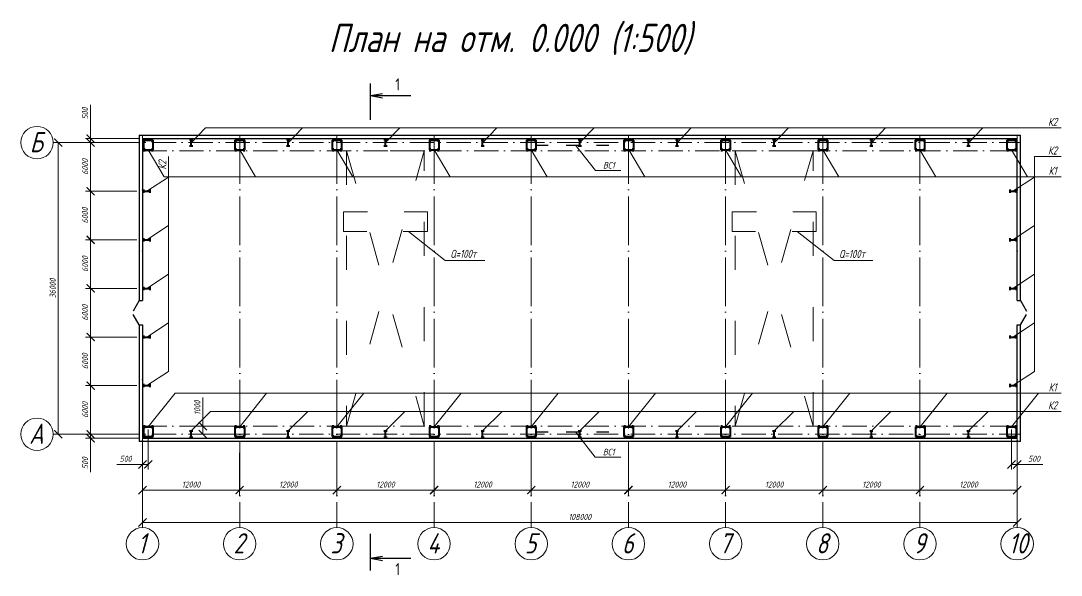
# Model space of a CAD drawing. Header units: millimetres. Extents: x 1665 to 4316, y 443 to 1647.
# Drawn here: x 3381.1 to 3638.1, y 890.9 to 1027.8 of the extents above; entities that cross this region are included whole.
import ezdxf

# ---------------------------------------------------------------- set-up
doc = ezdxf.new("R2010")
doc.units = ezdxf.units.MM
for name, pattern in [('ACAD_ISO03W100', [30, 12, -18]), ('ACAD_ISO04W100', [30, 24, -3, 0, -3]), ('ACAD_ISO10W100', [18, 12, -3, 0, -3])]:
    doc.linetypes.add(name, pattern=pattern)
doc.layers.get('0').update_dxf_attribs({"lineweight": 18})
doc.styles.get("Standard").update_dxf_attribs({"font": 'romans.shx', "width": 0.75, "oblique": 15, "height": 1.5})
doc.dimstyles.new('ISO-25', dxfattribs={"dimtxt": 1.5, "dimasz": 2, "dimexe": 1.25, "dimexo": 0.625, "dimtad": 1, "dimtxsty": 'Standard', "dimblk": 'ARCHTICK', "dimcen": 2.5, "dimadec": 0, "dimazin": 0, "dimtfac": 1, "dimtmove": 0, "dimatfit": 3, "dimldrblk": 'NONE', "dimfxl": 1, "dimlwd": 18, "dimlwe": 18, "dimarcsym": 0})

# ---------------------------------------------------------------- blocks, each defined once
blk = doc.blocks.new('_ArchTick')
at = {"color": 0, "linetype": 'ByBlock', "const_width": 0.15}
blk.add_lwpolyline([(-0.5, -0.5), (0.5, 0.5)], dxfattribs=at)
blk = doc.blocks.new('*D365')
at = {"color": 0, "lineweight": 18, "transparency": 16777216}
for p, q in [((3411.19, 921.16), (3411.19, 910.67)), ((3435.19, 921.16), (3435.19, 910.67)), ((3411.19, 911.92), (3435.19, 911.92))]:
    blk.add_line(p, q, dxfattribs=at)
at = {"layer": 'Defpoints', "color": 0, "transparency": 16777216}
for p in [(3411.19, 921.78), (3435.19, 921.78), (3435.19, 911.92)]:
    blk.add_point(p, dxfattribs=at)
at = {"color": 0, "lineweight": 18, "transparency": 16777216, "xscale": 2, "yscale": 2, "zscale": 2, "rotation": 180}
blk.add_blockref('_ArchTick', (3411.19, 911.92), dxfattribs=at)
at = {"color": 0, "lineweight": 18, "transparency": 16777216, "xscale": 2, "yscale": 2, "zscale": 2}
blk.add_blockref('_ArchTick', (3435.19, 911.92), dxfattribs=at)
at = {"color": 0, "transparency": 16777216, "insert": (3423.19, 913.3), "char_height": 1.5, "attachment_point": 5}
blk.add_mtext('12000', dxfattribs=at)
blk = doc.blocks.new('_None')
blk = doc.blocks.new('*D366')
at = {"color": 0, "lineweight": 18, "transparency": 16777216}
for p, q in [((3435.19, 921.16), (3435.19, 910.67)), ((3459.19, 921.16), (3459.19, 910.67)), ((3435.19, 911.92), (3459.19, 911.92))]:
    blk.add_line(p, q, dxfattribs=at)
at = {"layer": 'Defpoints', "color": 0, "transparency": 16777216}
for p in [(3435.19, 921.78), (3459.19, 921.78), (3459.19, 911.92)]:
    blk.add_point(p, dxfattribs=at)
at = {"color": 0, "lineweight": 18, "transparency": 16777216, "xscale": 2, "yscale": 2, "zscale": 2, "rotation": 180}
blk.add_blockref('_ArchTick', (3435.19, 911.92), dxfattribs=at)
at = {"color": 0, "lineweight": 18, "transparency": 16777216, "xscale": 2, "yscale": 2, "zscale": 2}
blk.add_blockref('_ArchTick', (3459.19, 911.92), dxfattribs=at)
at = {"color": 0, "transparency": 16777216, "insert": (3447.19, 913.3), "char_height": 1.5, "attachment_point": 5}
blk.add_mtext('12000', dxfattribs=at)
blk = doc.blocks.new('*D367')
at = {"color": 0, "lineweight": 18, "transparency": 16777216}
for p, q in [((3459.19, 921.16), (3459.19, 910.67)), ((3483.19, 921.16), (3483.19, 910.67)), ((3459.19, 911.92), (3483.19, 911.92))]:
    blk.add_line(p, q, dxfattribs=at)
at = {"layer": 'Defpoints', "color": 0, "transparency": 16777216}
for p in [(3459.19, 921.78), (3483.19, 921.78), (3483.19, 911.92)]:
    blk.add_point(p, dxfattribs=at)
at = {"color": 0, "lineweight": 18, "transparency": 16777216, "xscale": 2, "yscale": 2, "zscale": 2, "rotation": 180}
blk.add_blockref('_ArchTick', (3459.19, 911.92), dxfattribs=at)
at = {"color": 0, "lineweight": 18, "transparency": 16777216, "xscale": 2, "yscale": 2, "zscale": 2}
blk.add_blockref('_ArchTick', (3483.19, 911.92), dxfattribs=at)
at = {"color": 0, "transparency": 16777216, "insert": (3471.19, 913.3), "char_height": 1.5, "attachment_point": 5}
blk.add_mtext('12000', dxfattribs=at)
blk = doc.blocks.new('*D368')
at = {"color": 0, "lineweight": 18, "transparency": 16777216}
for p, q in [((3483.19, 921.16), (3483.19, 910.67)), ((3507.19, 921.16), (3507.19, 910.67)), ((3483.19, 911.92), (3507.19, 911.92))]:
    blk.add_line(p, q, dxfattribs=at)
at = {"layer": 'Defpoints', "color": 0, "transparency": 16777216}
for p in [(3483.19, 921.78), (3507.19, 921.78), (3507.19, 911.92)]:
    blk.add_point(p, dxfattribs=at)
at = {"color": 0, "lineweight": 18, "transparency": 16777216, "xscale": 2, "yscale": 2, "zscale": 2, "rotation": 180}
blk.add_blockref('_ArchTick', (3483.19, 911.92), dxfattribs=at)
at = {"color": 0, "lineweight": 18, "transparency": 16777216, "xscale": 2, "yscale": 2, "zscale": 2}
blk.add_blockref('_ArchTick', (3507.19, 911.92), dxfattribs=at)
at = {"color": 0, "transparency": 16777216, "insert": (3495.19, 913.3), "char_height": 1.5, "attachment_point": 5}
blk.add_mtext('12000', dxfattribs=at)
blk = doc.blocks.new('*D369')
at = {"color": 0, "lineweight": 18, "transparency": 16777216}
for p, q in [((3507.19, 921.16), (3507.19, 910.67)), ((3531.19, 921.16), (3531.19, 910.67)), ((3507.19, 911.92), (3531.19, 911.92))]:
    blk.add_line(p, q, dxfattribs=at)
at = {"layer": 'Defpoints', "color": 0, "transparency": 16777216}
for p in [(3507.19, 921.78), (3531.19, 921.78), (3531.19, 911.92)]:
    blk.add_point(p, dxfattribs=at)
at = {"color": 0, "lineweight": 18, "transparency": 16777216, "xscale": 2, "yscale": 2, "zscale": 2, "rotation": 180}
blk.add_blockref('_ArchTick', (3507.19, 911.92), dxfattribs=at)
at = {"color": 0, "lineweight": 18, "transparency": 16777216, "xscale": 2, "yscale": 2, "zscale": 2}
blk.add_blockref('_ArchTick', (3531.19, 911.92), dxfattribs=at)
at = {"color": 0, "transparency": 16777216, "insert": (3519.19, 913.3), "char_height": 1.5, "attachment_point": 5}
blk.add_mtext('12000', dxfattribs=at)
blk = doc.blocks.new('*D370')
at = {"color": 0, "lineweight": 18, "transparency": 16777216}
for p, q in [((3531.19, 921.16), (3531.19, 910.67)), ((3555.19, 921.16), (3555.19, 910.67)), ((3531.19, 911.92), (3555.19, 911.92))]:
    blk.add_line(p, q, dxfattribs=at)
at = {"layer": 'Defpoints', "color": 0, "transparency": 16777216}
for p in [(3531.19, 921.78), (3555.19, 921.78), (3555.19, 911.92)]:
    blk.add_point(p, dxfattribs=at)
at = {"color": 0, "lineweight": 18, "transparency": 16777216, "xscale": 2, "yscale": 2, "zscale": 2, "rotation": 180}
blk.add_blockref('_ArchTick', (3531.19, 911.92), dxfattribs=at)
at = {"color": 0, "lineweight": 18, "transparency": 16777216, "xscale": 2, "yscale": 2, "zscale": 2}
blk.add_blockref('_ArchTick', (3555.19, 911.92), dxfattribs=at)
at = {"color": 0, "transparency": 16777216, "insert": (3543.19, 913.3), "char_height": 1.5, "attachment_point": 5}
blk.add_mtext('12000', dxfattribs=at)
blk = doc.blocks.new('*D371')
at = {"color": 0, "lineweight": 18, "transparency": 16777216}
for p, q in [((3555.19, 921.16), (3555.19, 910.67)), ((3579.19, 921.16), (3579.19, 910.67)), ((3555.19, 911.92), (3579.19, 911.92))]:
    blk.add_line(p, q, dxfattribs=at)
at = {"layer": 'Defpoints', "color": 0, "transparency": 16777216}
for p in [(3555.19, 921.78), (3579.19, 921.78), (3579.19, 911.92)]:
    blk.add_point(p, dxfattribs=at)
at = {"color": 0, "lineweight": 18, "transparency": 16777216, "xscale": 2, "yscale": 2, "zscale": 2, "rotation": 180}
blk.add_blockref('_ArchTick', (3555.19, 911.92), dxfattribs=at)
at = {"color": 0, "lineweight": 18, "transparency": 16777216, "xscale": 2, "yscale": 2, "zscale": 2}
blk.add_blockref('_ArchTick', (3579.19, 911.92), dxfattribs=at)
at = {"color": 0, "transparency": 16777216, "insert": (3567.19, 913.3), "char_height": 1.5, "attachment_point": 5}
blk.add_mtext('12000', dxfattribs=at)
blk = doc.blocks.new('*D372')
at = {"color": 0, "lineweight": 18, "transparency": 16777216}
for p, q in [((3579.19, 921.16), (3579.19, 910.67)), ((3603.19, 921.16), (3603.19, 910.67)), ((3579.19, 911.92), (3603.19, 911.92))]:
    blk.add_line(p, q, dxfattribs=at)
at = {"layer": 'Defpoints', "color": 0, "transparency": 16777216}
for p in [(3579.19, 921.78), (3603.19, 921.78), (3603.19, 911.92)]:
    blk.add_point(p, dxfattribs=at)
at = {"color": 0, "lineweight": 18, "transparency": 16777216, "xscale": 2, "yscale": 2, "zscale": 2, "rotation": 180}
blk.add_blockref('_ArchTick', (3579.19, 911.92), dxfattribs=at)
at = {"color": 0, "lineweight": 18, "transparency": 16777216, "xscale": 2, "yscale": 2, "zscale": 2}
blk.add_blockref('_ArchTick', (3603.19, 911.92), dxfattribs=at)
at = {"color": 0, "transparency": 16777216, "insert": (3591.19, 913.3), "char_height": 1.5, "attachment_point": 5}
blk.add_mtext('12000', dxfattribs=at)
blk = doc.blocks.new('*D373')
at = {"color": 0, "lineweight": 18, "transparency": 16777216}
for p, q in [((3603.19, 921.16), (3603.19, 910.67)), ((3627.19, 921.16), (3627.19, 910.67)), ((3603.19, 911.92), (3627.19, 911.92))]:
    blk.add_line(p, q, dxfattribs=at)
at = {"layer": 'Defpoints', "color": 0, "transparency": 16777216}
for p in [(3603.19, 921.78), (3627.19, 921.78), (3627.19, 911.92)]:
    blk.add_point(p, dxfattribs=at)
at = {"color": 0, "lineweight": 18, "transparency": 16777216, "xscale": 2, "yscale": 2, "zscale": 2, "rotation": 180}
blk.add_blockref('_ArchTick', (3603.19, 911.92), dxfattribs=at)
at = {"color": 0, "lineweight": 18, "transparency": 16777216, "xscale": 2, "yscale": 2, "zscale": 2}
blk.add_blockref('_ArchTick', (3627.19, 911.92), dxfattribs=at)
at = {"color": 0, "transparency": 16777216, "insert": (3615.19, 913.3), "char_height": 1.5, "attachment_point": 5}
blk.add_mtext('12000', dxfattribs=at)
blk = doc.blocks.new('*D380')
at = {"color": 0, "lineweight": 18, "transparency": 16777216}
for p, q in [((3411.19, 923.3), (3411.19, 902.67)), ((3627.19, 923.3), (3627.19, 902.67)), ((3411.19, 903.92), (3627.19, 903.92))]:
    blk.add_line(p, q, dxfattribs=at)
at = {"layer": 'Defpoints', "color": 0, "transparency": 16777216}
for p in [(3411.19, 923.92), (3627.19, 923.92), (3627.19, 903.92)]:
    blk.add_point(p, dxfattribs=at)
at = {"color": 0, "lineweight": 18, "transparency": 16777216, "xscale": 2, "yscale": 2, "zscale": 2, "rotation": 180}
blk.add_blockref('_ArchTick', (3411.19, 903.92), dxfattribs=at)
at = {"color": 0, "lineweight": 18, "transparency": 16777216, "xscale": 2, "yscale": 2, "zscale": 2}
blk.add_blockref('_ArchTick', (3627.19, 903.92), dxfattribs=at)
at = {"color": 0, "transparency": 16777216, "insert": (3519.19, 905.3), "char_height": 1.5, "attachment_point": 5}
blk.add_mtext('108000', dxfattribs=at)
blk = doc.blocks.new('*D374')
at = {"color": 0, "lineweight": 18, "transparency": 16777216}
for p, q in [((3409.77, 937.72), (3397.14, 937.72)), ((3398.39, 925.72), (3398.39, 937.72)), ((3406.19, 925.72), (3397.14, 925.72))]:
    blk.add_line(p, q, dxfattribs=at)
at = {"layer": 'Defpoints', "color": 0, "transparency": 16777216}
for p in [(3398.39, 937.72), (3410.39, 937.72), (3406.82, 925.72)]:
    blk.add_point(p, dxfattribs=at)
at = {"color": 0, "lineweight": 18, "transparency": 16777216, "xscale": 2, "yscale": 2, "zscale": 2}
for p, rotation in [((3398.39, 937.72), 90), ((3398.39, 925.72), 270)]:
    blk.add_blockref('_ArchTick', p, dxfattribs=dict(at, rotation=rotation))
at = {"color": 0, "transparency": 16777216, "insert": (3397.02, 931.72), "char_height": 1.5, "attachment_point": 5, "rotation": 90}
blk.add_mtext('6000', dxfattribs=at)
blk = doc.blocks.new('*D375')
at = {"color": 0, "lineweight": 18, "transparency": 16777216}
for p, q in [((3409.77, 949.72), (3397.14, 949.72)), ((3398.39, 937.72), (3398.39, 949.72)), ((3406.19, 937.72), (3397.14, 937.72))]:
    blk.add_line(p, q, dxfattribs=at)
at = {"layer": 'Defpoints', "color": 0, "transparency": 16777216}
for p in [(3398.39, 949.72), (3410.39, 949.72), (3406.82, 937.72)]:
    blk.add_point(p, dxfattribs=at)
at = {"color": 0, "lineweight": 18, "transparency": 16777216, "xscale": 2, "yscale": 2, "zscale": 2}
for p, rotation in [((3398.39, 949.72), 90), ((3398.39, 937.72), 270)]:
    blk.add_blockref('_ArchTick', p, dxfattribs=dict(at, rotation=rotation))
at = {"color": 0, "transparency": 16777216, "insert": (3397.02, 943.72), "char_height": 1.5, "attachment_point": 5, "rotation": 90}
blk.add_mtext('6000', dxfattribs=at)
blk = doc.blocks.new('*D376')
at = {"color": 0, "lineweight": 18, "transparency": 16777216}
for p, q in [((3409.77, 961.72), (3397.14, 961.72)), ((3398.39, 949.72), (3398.39, 961.72)), ((3406.19, 949.72), (3397.14, 949.72))]:
    blk.add_line(p, q, dxfattribs=at)
at = {"layer": 'Defpoints', "color": 0, "transparency": 16777216}
for p in [(3398.39, 961.72), (3410.39, 961.72), (3406.82, 949.72)]:
    blk.add_point(p, dxfattribs=at)
at = {"color": 0, "lineweight": 18, "transparency": 16777216, "xscale": 2, "yscale": 2, "zscale": 2}
for p, rotation in [((3398.39, 961.72), 90), ((3398.39, 949.72), 270)]:
    blk.add_blockref('_ArchTick', p, dxfattribs=dict(at, rotation=rotation))
at = {"color": 0, "transparency": 16777216, "insert": (3397.02, 955.72), "char_height": 1.5, "attachment_point": 5, "rotation": 90}
blk.add_mtext('6000', dxfattribs=at)
blk = doc.blocks.new('*D377')
at = {"color": 0, "lineweight": 18, "transparency": 16777216}
for p, q in [((3409.77, 973.72), (3397.14, 973.72)), ((3398.39, 961.72), (3398.39, 973.72)), ((3406.19, 961.72), (3397.14, 961.72))]:
    blk.add_line(p, q, dxfattribs=at)
at = {"layer": 'Defpoints', "color": 0, "transparency": 16777216}
for p in [(3398.39, 973.72), (3410.39, 973.72), (3406.82, 961.72)]:
    blk.add_point(p, dxfattribs=at)
at = {"color": 0, "lineweight": 18, "transparency": 16777216, "xscale": 2, "yscale": 2, "zscale": 2}
for p, rotation in [((3398.39, 973.72), 90), ((3398.39, 961.72), 270)]:
    blk.add_blockref('_ArchTick', p, dxfattribs=dict(at, rotation=rotation))
at = {"color": 0, "transparency": 16777216, "insert": (3397.02, 967.72), "char_height": 1.5, "attachment_point": 5, "rotation": 90}
blk.add_mtext('6000', dxfattribs=at)
blk = doc.blocks.new('*D378')
at = {"color": 0, "lineweight": 18, "transparency": 16777216}
for p, q in [((3409.77, 985.72), (3397.14, 985.72)), ((3398.39, 973.72), (3398.39, 985.72)), ((3406.19, 973.72), (3397.14, 973.72))]:
    blk.add_line(p, q, dxfattribs=at)
at = {"layer": 'Defpoints', "color": 0, "transparency": 16777216}
for p in [(3398.39, 985.72), (3410.39, 985.72), (3406.82, 973.72)]:
    blk.add_point(p, dxfattribs=at)
at = {"color": 0, "lineweight": 18, "transparency": 16777216, "xscale": 2, "yscale": 2, "zscale": 2}
for p, rotation in [((3398.39, 985.72), 90), ((3398.39, 973.72), 270)]:
    blk.add_blockref('_ArchTick', p, dxfattribs=dict(at, rotation=rotation))
at = {"color": 0, "transparency": 16777216, "insert": (3397.02, 979.72), "char_height": 1.5, "attachment_point": 5, "rotation": 90}
blk.add_mtext('6000', dxfattribs=at)
blk = doc.blocks.new('*D379')
at = {"color": 0, "lineweight": 18, "transparency": 16777216}
for p, q in [((3409.77, 997.72), (3397.14, 997.72)), ((3398.39, 985.72), (3398.39, 997.72)), ((3406.19, 985.72), (3397.14, 985.72))]:
    blk.add_line(p, q, dxfattribs=at)
at = {"layer": 'Defpoints', "color": 0, "transparency": 16777216}
for p in [(3398.39, 997.72), (3410.39, 997.72), (3406.82, 985.72)]:
    blk.add_point(p, dxfattribs=at)
at = {"color": 0, "lineweight": 18, "transparency": 16777216, "xscale": 2, "yscale": 2, "zscale": 2}
for p, rotation in [((3398.39, 997.72), 90), ((3398.39, 985.72), 270)]:
    blk.add_blockref('_ArchTick', p, dxfattribs=dict(at, rotation=rotation))
at = {"color": 0, "transparency": 16777216, "insert": (3397.02, 991.72), "char_height": 1.5, "attachment_point": 5, "rotation": 90}
blk.add_mtext('6000', dxfattribs=at)
blk = doc.blocks.new('*D381')
at = {"color": 0, "lineweight": 18, "transparency": 16777216}
for p, q in [((3409.77, 997.72), (3389.14, 997.72)), ((3390.39, 997.72), (3390.39, 925.72)), ((3409.77, 925.72), (3389.14, 925.72))]:
    blk.add_line(p, q, dxfattribs=at)
at = {"layer": 'Defpoints', "color": 0, "transparency": 16777216}
for p in [(3410.39, 997.72), (3390.39, 925.72), (3410.39, 925.72)]:
    blk.add_point(p, dxfattribs=at)
at = {"color": 0, "lineweight": 18, "transparency": 16777216, "xscale": 2, "yscale": 2, "zscale": 2}
for p, rotation in [((3390.39, 997.72), 90), ((3390.39, 925.72), 270)]:
    blk.add_blockref('_ArchTick', p, dxfattribs=dict(at, rotation=rotation))
at = {"color": 0, "transparency": 16777216, "insert": (3389.02, 961.72), "char_height": 1.5, "attachment_point": 5, "rotation": 90}
blk.add_mtext('36000', dxfattribs=at)
blk = doc.blocks.new('*D382')
at = {"color": 0, "lineweight": 18, "transparency": 16777216}
for p, q in [((3426.1, 927.72), (3426.1, 934.78)), ((3433.4, 927.72), (3424.85, 927.72)), ((3426.1, 925.72), (3426.1, 927.72)), ((3433.4, 925.72), (3424.85, 925.72))]:
    blk.add_line(p, q, dxfattribs=at)
at = {"layer": 'Defpoints', "color": 0, "transparency": 16777216}
for p in [(3426.1, 927.72), (3434.03, 927.72), (3434.03, 925.72)]:
    blk.add_point(p, dxfattribs=at)
at = {"color": 0, "lineweight": 18, "transparency": 16777216, "xscale": 2, "yscale": 2, "zscale": 2}
for p, rotation in [((3426.1, 927.72), 90), ((3426.1, 925.72), 270)]:
    blk.add_blockref('_ArchTick', p, dxfattribs=dict(at, rotation=rotation))
at = {"color": 0, "transparency": 16777216, "insert": (3424.73, 932.25), "char_height": 1.5, "attachment_point": 5, "rotation": 90}
blk.add_mtext('1000', dxfattribs=at)
blk = doc.blocks.new('*D383')
at = {"color": 0, "lineweight": 18, "transparency": 16777216}
for p, q in [((3625.79, 926.9), (3625.79, 917.02)), ((3627.19, 926.9), (3627.19, 917.02)), ((3625.79, 918.27), (3627.19, 918.27)), ((3627.19, 918.27), (3633.53, 918.27))]:
    blk.add_line(p, q, dxfattribs=at)
at = {"layer": 'Defpoints', "color": 0, "transparency": 16777216}
for p in [(3625.79, 927.52), (3627.19, 927.52), (3627.19, 918.27)]:
    blk.add_point(p, dxfattribs=at)
at = {"color": 0, "lineweight": 18, "transparency": 16777216, "xscale": 2, "yscale": 2, "zscale": 2, "rotation": 180}
blk.add_blockref('_ArchTick', (3625.79, 918.27), dxfattribs=at)
at = {"color": 0, "lineweight": 18, "transparency": 16777216, "xscale": 2, "yscale": 2, "zscale": 2}
blk.add_blockref('_ArchTick', (3627.19, 918.27), dxfattribs=at)
at = {"color": 0, "transparency": 16777216, "insert": (3631.36, 919.65), "char_height": 1.5, "attachment_point": 5}
blk.add_mtext('500', dxfattribs=at)
blk = doc.blocks.new('*D384')
at = {"color": 0, "lineweight": 18, "transparency": 16777216}
for p, q in [((3411.19, 926.9), (3411.19, 917.02)), ((3412.6, 926.9), (3412.6, 917.02)), ((3411.19, 918.27), (3404.86, 918.27)), ((3412.6, 918.27), (3411.19, 918.27))]:
    blk.add_line(p, q, dxfattribs=at)
at = {"layer": 'Defpoints', "color": 0, "transparency": 16777216}
for p in [(3411.19, 927.52), (3412.6, 927.52), (3411.19, 918.27)]:
    blk.add_point(p, dxfattribs=at)
at = {"color": 0, "lineweight": 18, "transparency": 16777216, "xscale": 2, "yscale": 2, "zscale": 2, "rotation": 180}
blk.add_blockref('_ArchTick', (3411.19, 918.27), dxfattribs=at)
at = {"color": 0, "lineweight": 18, "transparency": 16777216, "xscale": 2, "yscale": 2, "zscale": 2}
blk.add_blockref('_ArchTick', (3412.6, 918.27), dxfattribs=at)
at = {"color": 0, "transparency": 16777216, "insert": (3407.02, 919.65), "char_height": 1.5, "attachment_point": 5}
blk.add_mtext('500', dxfattribs=at)
blk = doc.blocks.new('*D385')
at = {"color": 0, "lineweight": 18, "transparency": 16777216}
for p, q in [((3398.39, 925.72), (3398.39, 927.72)), ((3410.57, 925.72), (3397.14, 925.72)), ((3398.39, 925.72), (3398.39, 924.72)), ((3410.57, 924.72), (3397.14, 924.72)), ((3398.39, 924.72), (3398.39, 916.38))]:
    blk.add_line(p, q, dxfattribs=at)
at = {"layer": 'Defpoints', "color": 0, "transparency": 16777216}
for p in [(3411.19, 925.72), (3398.39, 924.72), (3411.19, 924.72)]:
    blk.add_point(p, dxfattribs=at)
at = {"color": 0, "lineweight": 18, "transparency": 16777216, "xscale": 2, "yscale": 2, "zscale": 2}
for p, rotation in [((3398.39, 925.72), 270), ((3398.39, 924.72), 90)]:
    blk.add_blockref('_ArchTick', p, dxfattribs=dict(at, rotation=rotation))
at = {"color": 0, "transparency": 16777216, "insert": (3397.02, 918.55), "char_height": 1.5, "attachment_point": 5, "rotation": 90}
blk.add_mtext('500', dxfattribs=at)
blk = doc.blocks.new('*D386')
at = {"color": 0, "lineweight": 18, "transparency": 16777216}
for p, q in [((3398.39, 998.72), (3398.39, 1007.06)), ((3410.57, 998.72), (3397.14, 998.72)), ((3410.57, 997.72), (3397.14, 997.72)), ((3398.39, 997.72), (3398.39, 998.72)), ((3398.39, 997.72), (3398.39, 995.72))]:
    blk.add_line(p, q, dxfattribs=at)
at = {"layer": 'Defpoints', "color": 0, "transparency": 16777216}
for p in [(3398.39, 998.72), (3411.19, 998.72), (3411.19, 997.72)]:
    blk.add_point(p, dxfattribs=at)
at = {"color": 0, "lineweight": 18, "transparency": 16777216, "xscale": 2, "yscale": 2, "zscale": 2}
for p, rotation in [((3398.39, 998.72), 270), ((3398.39, 997.72), 90)]:
    blk.add_blockref('_ArchTick', p, dxfattribs=dict(at, rotation=rotation))
at = {"color": 0, "transparency": 16777216, "insert": (3397.02, 1004.89), "char_height": 1.5, "attachment_point": 5, "rotation": 90}
blk.add_mtext('500', dxfattribs=at)

msp = doc.modelspace()

# ---------------------------------------------------------------- linework, layer by layer
at = {"lineweight": 30}
for p, q in [((3467.465, 1003.335), (3467.465, 1012.335)), ((3467.465, 1009.335), (3470.468, 1009.865)), ((3467.465, 1009.335), (3477.465, 1009.335)), ((3467.465, 1009.335), (3470.468, 1008.805)), ((3410.393, 999.52), (3410.393, 958.72)), ((3410.393, 999.52), (3627.993, 999.52)), ((3627.993, 958.72), (3627.993, 999.52)), ((3411.193, 998.72), (3411.193, 958.72)), ((3411.193, 998.72), (3627.193, 998.72)), ((3627.193, 958.72), (3627.193, 998.72)), ((3410.393, 958.72), (3408.893, 956.122)), ((3410.393, 958.72), (3411.193, 958.72)), ((3627.193, 958.72), (3627.993, 958.72)), ((3627.993, 958.72), (3629.493, 956.122)), ((3410.393, 952.72), (3408.893, 955.318)), ((3627.993, 952.72), (3629.493, 955.318)), ((3410.393, 952.72), (3410.393, 923.92)), ((3410.393, 952.72), (3411.193, 952.72)), ((3411.193, 952.72), (3411.193, 924.72)), ((3627.193, 924.72), (3627.193, 952.72)), ((3627.193, 952.72), (3627.993, 952.72)), ((3627.993, 923.92), (3627.993, 952.72)), ((3627.993, 923.92), (3410.393, 923.92)), ((3411.193, 924.72), (3627.193, 924.72)), ((3467.465, 892.095), (3467.465, 901.095)), ((3467.465, 895.095), (3470.468, 895.624)), ((3467.465, 895.095), (3477.465, 895.095)), ((3467.465, 895.095), (3470.468, 894.565))]:
    msp.add_line(p, q, dxfattribs=at)
at = {"linetype": 'ACAD_ISO04W100', "ltscale": 0.5}
for p, q in [((3411.193, 999.52), (3411.193, 958.72)), ((3435.193, 999.52), (3435.193, 902.67)), ((3459.193, 999.52), (3459.193, 902.67)), ((3483.193, 999.52), (3483.193, 902.67)), ((3507.193, 999.52), (3507.193, 902.67)), ((3531.193, 999.52), (3531.193, 902.67)), ((3555.193, 999.52), (3555.193, 902.67)), ((3579.193, 999.52), (3579.193, 902.67)), ((3603.193, 999.52), (3603.193, 902.67)), ((3627.193, 999.52), (3627.193, 958.72)), ((3411.193, 952.72), (3411.193, 911.414)), ((3627.193, 952.72), (3627.193, 911.414))]:
    msp.add_line(p, q, dxfattribs=at)
for p, q in [((3423.193, 997.68), (3426.72, 1001.346)), ((3426.72, 1001.346), (3638.068, 1001.346)), ((3447.193, 997.68), (3450.72, 1001.346)), ((3471.193, 997.72), (3474.72, 1001.386)), ((3495.193, 997.68), (3498.72, 1001.346)), ((3519.193, 997.72), (3522.72, 1001.386)), ((3543.193, 997.68), (3546.72, 1001.346)), ((3567.193, 997.68), (3570.72, 1001.346)), ((3591.193, 997.68), (3594.72, 1001.346)), ((3615.193, 997.68), (3618.72, 1001.346)), ((3518.135, 997.12), (3523.037, 990.816)), ((3412.597, 995.92), (3416.545, 989.282)), ((3417.586, 941.221), (3417.586, 994.305)), ((3435.193, 995.92), (3439.142, 989.282)), ((3459.193, 995.92), (3463.142, 989.282)), ((3483.193, 995.92), (3487.142, 989.282)), ((3507.193, 995.92), (3511.142, 989.282)), ((3531.263, 995.92), (3535.211, 989.282)), ((3555.193, 995.92), (3559.142, 989.282)), ((3579.193, 995.92), (3583.142, 989.282)), ((3603.193, 995.92), (3607.142, 989.282)), ((3625.79, 995.92), (3629.738, 989.282)), ((3631.506, 941.221), (3631.506, 994.305)), ((3631.506, 994.305), (3638.068, 994.305)), ((3412.233, 985.72), (3417.586, 989.221)), ((3416.545, 989.282), (3638.068, 989.282)), ((3523.037, 990.816), (3529.344, 990.816)), ((3626.153, 985.72), (3631.506, 989.221)), ((3412.233, 973.72), (3417.586, 977.221)), ((3626.153, 973.72), (3631.506, 977.221)), ((3476.856, 975.798), (3485.969, 968.569)), ((3572.856, 975.798), (3581.969, 968.569)), ((3485.969, 968.569), (3495.751, 968.569)), ((3581.969, 968.569), (3591.566, 968.569)), ((3412.233, 961.72), (3417.586, 965.221)), ((3626.153, 961.72), (3631.506, 965.221)), ((3412.233, 949.72), (3417.586, 953.221)), ((3626.153, 949.72), (3631.506, 953.221)), ((3412.233, 937.72), (3417.586, 941.221)), ((3626.153, 937.72), (3631.506, 941.221)), ((3412.597, 927.52), (3419.259, 935.83)), ((3419.259, 935.83), (3638.068, 935.83)), ((3435.193, 927.52), (3441.855, 935.83)), ((3459.193, 927.52), (3465.855, 935.83)), ((3483.193, 927.52), (3489.855, 935.83)), ((3507.193, 927.52), (3513.855, 935.83)), ((3531.193, 927.52), (3537.855, 935.83)), ((3555.193, 927.52), (3561.855, 935.83)), ((3579.193, 927.52), (3585.855, 935.83)), ((3603.239, 927.52), (3609.901, 935.83)), ((3625.79, 927.52), (3632.452, 935.83)), ((3423.193, 926.56), (3428.006, 931.365)), ((3428.006, 931.365), (3638.068, 931.365)), ((3447.193, 926.56), (3452.006, 931.365)), ((3471.193, 926.56), (3476.006, 931.365)), ((3495.193, 926.56), (3500.006, 931.365)), ((3519.193, 926.56), (3524.006, 931.365)), ((3543.193, 926.56), (3548.006, 931.365)), ((3567.193, 926.56), (3572.006, 931.365)), ((3591.193, 926.56), (3596.006, 931.365)), ((3615.193, 926.56), (3620.006, 931.365)), ((3410.393, 925.72), (3398.393, 925.72)), ((3518.093, 926.32), (3522.995, 920.016)), ((3411.193, 923.92), (3411.193, 911.92)), ((3522.995, 920.016), (3529.303, 920.016))]:
    msp.add_line(p, q)
at = {"linetype": 'ACAD_ISO10W100', "ltscale": 0.5}
for p, q in [((3404.389, 997.72), (3627.993, 997.72)), ((3411.193, 995.72), (3627.193, 995.72)), ((3411.193, 927.72), (3627.193, 927.72)), ((3404.389, 925.72), (3627.993, 925.72))]:
    msp.add_line(p, q, dxfattribs=at)
at = {"lineweight": 40}
for p, q in [((3411.433, 998.32), (3411.433, 995.92)), ((3411.597, 998.72), (3411.597, 997.92)), ((3411.597, 998.32), (3413.597, 998.32)), ((3413.597, 998.72), (3413.597, 997.92)), ((3413.753, 998.32), (3413.753, 995.92)), ((3422.793, 998.48), (3423.593, 998.48)), ((3422.793, 996.88), (3423.593, 996.88)), ((3423.193, 996.88), (3423.193, 998.48)), ((3434.03, 998.32), (3434.03, 995.92)), ((3434.193, 998.72), (3434.193, 997.92)), ((3434.193, 998.32), (3436.193, 998.32)), ((3436.193, 998.72), (3436.193, 997.92)), ((3436.35, 998.32), (3436.35, 995.92)), ((3446.793, 998.48), (3447.593, 998.48)), ((3446.793, 996.88), (3447.593, 996.88)), ((3447.193, 996.88), (3447.193, 998.48)), ((3458.03, 998.32), (3458.03, 995.92)), ((3458.193, 998.72), (3458.193, 997.92)), ((3458.193, 998.32), (3460.193, 998.32)), ((3460.193, 998.72), (3460.193, 997.92)), ((3460.35, 998.32), (3460.35, 995.92)), ((3470.793, 998.48), (3471.593, 998.48)), ((3470.793, 996.88), (3471.593, 996.88)), ((3471.193, 996.88), (3471.193, 998.48)), ((3482.03, 998.32), (3482.03, 995.92)), ((3482.193, 998.72), (3482.193, 997.92)), ((3482.193, 998.32), (3484.193, 998.32)), ((3484.193, 998.72), (3484.193, 997.92)), ((3484.35, 998.32), (3484.35, 995.92)), ((3494.793, 998.48), (3495.593, 998.48)), ((3494.793, 996.88), (3495.593, 996.88)), ((3495.193, 996.88), (3495.193, 998.48)), ((3506.03, 998.32), (3506.03, 995.92)), ((3506.193, 998.72), (3506.193, 997.92)), ((3506.193, 998.32), (3508.193, 998.32)), ((3508.193, 998.72), (3508.193, 997.92)), ((3508.35, 998.32), (3508.35, 995.92)), ((3518.793, 998.48), (3519.593, 998.48)), ((3518.793, 996.88), (3519.593, 996.88)), ((3519.193, 996.88), (3519.193, 998.48)), ((3530.099, 998.32), (3530.099, 995.92)), ((3530.263, 998.72), (3530.263, 997.92)), ((3530.263, 998.32), (3532.263, 998.32)), ((3532.263, 998.72), (3532.263, 997.92)), ((3532.419, 998.32), (3532.419, 995.92)), ((3542.793, 998.48), (3543.593, 998.48)), ((3542.793, 996.88), (3543.593, 996.88)), ((3543.193, 996.88), (3543.193, 998.48)), ((3554.03, 998.32), (3554.03, 995.92)), ((3554.193, 998.72), (3554.193, 997.92)), ((3554.193, 998.32), (3556.193, 998.32)), ((3556.193, 998.72), (3556.193, 997.92)), ((3556.35, 998.32), (3556.35, 995.92)), ((3566.793, 998.48), (3567.593, 998.48)), ((3566.793, 996.88), (3567.593, 996.88)), ((3567.193, 996.88), (3567.193, 998.48)), ((3578.03, 998.32), (3578.03, 995.92)), ((3578.193, 998.72), (3578.193, 997.92)), ((3578.193, 998.32), (3580.193, 998.32)), ((3580.193, 998.72), (3580.193, 997.92)), ((3580.35, 998.32), (3580.35, 995.92)), ((3590.793, 998.48), (3591.593, 998.48)), ((3590.793, 996.88), (3591.593, 996.88)), ((3591.193, 996.88), (3591.193, 998.48)), ((3602.03, 998.32), (3602.03, 995.92)), ((3602.193, 998.72), (3602.193, 997.92)), ((3602.193, 998.32), (3604.193, 998.32)), ((3604.193, 998.72), (3604.193, 997.92)), ((3604.35, 998.32), (3604.35, 995.92)), ((3614.793, 998.48), (3615.593, 998.48)), ((3614.793, 996.88), (3615.593, 996.88)), ((3615.193, 996.88), (3615.193, 998.48)), ((3624.627, 998.32), (3624.627, 995.92)), ((3624.79, 998.72), (3624.79, 997.92)), ((3624.79, 998.32), (3626.79, 998.32)), ((3626.79, 998.72), (3626.79, 997.92)), ((3626.947, 998.32), (3626.947, 995.92)), ((3411.597, 996.32), (3411.597, 995.52)), ((3411.597, 995.92), (3413.597, 995.92)), ((3413.597, 996.32), (3413.597, 995.52)), ((3434.193, 996.32), (3434.193, 995.52)), ((3434.193, 995.92), (3436.193, 995.92)), ((3436.193, 996.32), (3436.193, 995.52)), ((3458.193, 996.32), (3458.193, 995.52)), ((3458.193, 995.92), (3460.193, 995.92)), ((3460.193, 996.32), (3460.193, 995.52)), ((3482.193, 996.32), (3482.193, 995.52)), ((3482.193, 995.92), (3484.193, 995.92)), ((3484.193, 996.32), (3484.193, 995.52)), ((3506.193, 996.32), (3506.193, 995.52)), ((3506.193, 995.92), (3508.193, 995.92)), ((3508.193, 996.32), (3508.193, 995.52)), ((3530.263, 996.32), (3530.263, 995.52)), ((3530.263, 995.92), (3532.263, 995.92)), ((3532.263, 996.32), (3532.263, 995.52)), ((3554.193, 996.32), (3554.193, 995.52)), ((3554.193, 995.92), (3556.193, 995.92)), ((3556.193, 996.32), (3556.193, 995.52)), ((3578.193, 996.32), (3578.193, 995.52)), ((3578.193, 995.92), (3580.193, 995.92)), ((3580.193, 996.32), (3580.193, 995.52)), ((3602.193, 996.32), (3602.193, 995.52)), ((3602.193, 995.92), (3604.193, 995.92)), ((3604.193, 996.32), (3604.193, 995.52)), ((3624.79, 996.32), (3624.79, 995.52)), ((3624.79, 995.92), (3626.79, 995.92)), ((3626.79, 996.32), (3626.79, 995.52)), ((3411.433, 986.12), (3411.433, 985.32)), ((3411.433, 985.72), (3413.033, 985.72)), ((3413.033, 986.12), (3413.033, 985.32)), ((3625.353, 986.12), (3625.353, 985.32)), ((3625.353, 985.72), (3626.953, 985.72)), ((3626.953, 986.12), (3626.953, 985.32)), ((3411.433, 974.12), (3411.433, 973.32)), ((3413.033, 974.12), (3413.033, 973.32)), ((3625.353, 974.12), (3625.353, 973.32)), ((3626.953, 974.12), (3626.953, 973.32)), ((3411.433, 973.72), (3413.033, 973.72)), ((3625.353, 973.72), (3626.953, 973.72)), ((3411.433, 962.12), (3411.433, 961.32)), ((3411.433, 961.72), (3413.033, 961.72)), ((3413.033, 962.12), (3413.033, 961.32)), ((3625.353, 962.12), (3625.353, 961.32)), ((3625.353, 961.72), (3626.953, 961.72)), ((3626.953, 962.12), (3626.953, 961.32)), ((3411.433, 950.12), (3411.433, 949.32)), ((3411.433, 949.72), (3413.033, 949.72)), ((3413.033, 950.12), (3413.033, 949.32)), ((3625.353, 950.12), (3625.353, 949.32)), ((3625.353, 949.72), (3626.953, 949.72)), ((3626.953, 950.12), (3626.953, 949.32)), ((3411.433, 938.12), (3411.433, 937.32)), ((3413.033, 938.12), (3413.033, 937.32)), ((3625.353, 938.12), (3625.353, 937.32)), ((3626.953, 938.12), (3626.953, 937.32)), ((3411.433, 937.72), (3413.033, 937.72)), ((3625.353, 937.72), (3626.953, 937.72)), ((3411.433, 927.52), (3411.433, 925.12)), ((3411.597, 927.92), (3411.597, 927.12)), ((3411.597, 927.52), (3413.597, 927.52)), ((3413.597, 927.92), (3413.597, 927.12)), ((3413.753, 927.52), (3413.753, 925.12)), ((3434.03, 927.52), (3434.03, 925.12)), ((3434.193, 927.92), (3434.193, 927.12)), ((3434.193, 927.52), (3436.193, 927.52)), ((3436.193, 927.92), (3436.193, 927.12)), ((3436.35, 927.52), (3436.35, 925.12)), ((3458.03, 927.52), (3458.03, 925.12)), ((3458.193, 927.92), (3458.193, 927.12)), ((3458.193, 927.52), (3460.193, 927.52)), ((3460.193, 927.92), (3460.193, 927.12)), ((3460.35, 927.52), (3460.35, 925.12)), ((3482.03, 927.52), (3482.03, 925.12)), ((3482.193, 927.92), (3482.193, 927.12)), ((3482.193, 927.52), (3484.193, 927.52)), ((3484.193, 927.92), (3484.193, 927.12)), ((3484.35, 927.52), (3484.35, 925.12)), ((3506.03, 927.52), (3506.03, 925.12)), ((3506.193, 927.92), (3506.193, 927.12)), ((3506.193, 927.52), (3508.193, 927.52)), ((3508.193, 927.92), (3508.193, 927.12)), ((3508.35, 927.52), (3508.35, 925.12)), ((3530.03, 927.52), (3530.03, 925.12)), ((3530.193, 927.92), (3530.193, 927.12)), ((3530.193, 927.52), (3532.193, 927.52)), ((3532.193, 927.92), (3532.193, 927.12)), ((3532.35, 927.52), (3532.35, 925.12)), ((3554.03, 927.52), (3554.03, 925.12)), ((3554.193, 927.92), (3554.193, 927.12)), ((3554.193, 927.52), (3556.193, 927.52)), ((3556.193, 927.92), (3556.193, 927.12)), ((3556.35, 927.52), (3556.35, 925.12)), ((3578.03, 927.52), (3578.03, 925.12)), ((3578.193, 927.92), (3578.193, 927.12)), ((3578.193, 927.52), (3580.193, 927.52)), ((3580.193, 927.92), (3580.193, 927.12)), ((3580.35, 927.52), (3580.35, 925.12)), ((3602.076, 927.52), (3602.076, 925.12)), ((3602.239, 927.92), (3602.239, 927.12)), ((3602.239, 927.52), (3604.239, 927.52)), ((3604.239, 927.92), (3604.239, 927.12)), ((3604.396, 927.52), (3604.396, 925.12)), ((3624.627, 927.52), (3624.627, 925.12)), ((3624.79, 927.92), (3624.79, 927.12)), ((3624.79, 927.52), (3626.79, 927.52)), ((3626.79, 927.92), (3626.79, 927.12)), ((3626.947, 927.52), (3626.947, 925.12)), ((3411.597, 925.52), (3411.597, 924.72)), ((3411.597, 925.12), (3413.597, 925.12)), ((3413.597, 925.52), (3413.597, 924.72)), ((3422.793, 926.56), (3423.593, 926.56)), ((3422.793, 924.96), (3423.593, 924.96)), ((3423.193, 924.96), (3423.193, 926.56)), ((3434.193, 925.52), (3434.193, 924.72)), ((3434.193, 925.12), (3436.193, 925.12)), ((3436.193, 925.52), (3436.193, 924.72)), ((3446.793, 926.56), (3447.593, 926.56)), ((3446.793, 924.96), (3447.593, 924.96)), ((3447.193, 924.96), (3447.193, 926.56)), ((3458.193, 925.52), (3458.193, 924.72)), ((3458.193, 925.12), (3460.193, 925.12)), ((3460.193, 925.52), (3460.193, 924.72)), ((3470.793, 926.56), (3471.593, 926.56)), ((3470.793, 924.96), (3471.593, 924.96)), ((3471.193, 924.96), (3471.193, 926.56)), ((3482.193, 925.52), (3482.193, 924.72)), ((3482.193, 925.12), (3484.193, 925.12)), ((3484.193, 925.52), (3484.193, 924.72)), ((3494.793, 926.56), (3495.593, 926.56)), ((3494.793, 924.96), (3495.593, 924.96)), ((3495.193, 924.96), (3495.193, 926.56)), ((3506.193, 925.52), (3506.193, 924.72)), ((3506.193, 925.12), (3508.193, 925.12)), ((3508.193, 925.52), (3508.193, 924.72)), ((3518.793, 926.56), (3519.593, 926.56)), ((3518.793, 924.96), (3519.593, 924.96)), ((3519.193, 924.96), (3519.193, 926.56)), ((3530.193, 925.52), (3530.193, 924.72)), ((3530.193, 925.12), (3532.193, 925.12)), ((3532.193, 925.52), (3532.193, 924.72)), ((3542.793, 926.56), (3543.593, 926.56)), ((3542.793, 924.96), (3543.593, 924.96)), ((3543.193, 924.96), (3543.193, 926.56)), ((3554.193, 925.52), (3554.193, 924.72)), ((3554.193, 925.12), (3556.193, 925.12)), ((3556.193, 925.52), (3556.193, 924.72)), ((3566.793, 926.56), (3567.593, 926.56)), ((3566.793, 924.96), (3567.593, 924.96)), ((3567.193, 924.96), (3567.193, 926.56)), ((3578.193, 925.52), (3578.193, 924.72)), ((3578.193, 925.12), (3580.193, 925.12)), ((3580.193, 925.52), (3580.193, 924.72)), ((3590.793, 926.56), (3591.593, 926.56)), ((3590.793, 924.96), (3591.593, 924.96)), ((3591.193, 924.96), (3591.193, 926.56)), ((3602.239, 925.52), (3602.239, 924.72)), ((3602.239, 925.12), (3604.239, 925.12)), ((3604.239, 925.52), (3604.239, 924.72)), ((3614.793, 926.56), (3615.593, 926.56)), ((3614.793, 924.96), (3615.593, 924.96)), ((3615.193, 924.96), (3615.193, 926.56)), ((3624.79, 925.52), (3624.79, 924.72)), ((3624.79, 925.12), (3626.79, 925.12)), ((3626.79, 925.52), (3626.79, 924.72))]:
    msp.add_line(p, q, dxfattribs=at)
at = {"linetype": 'ACAD_ISO03W100', "lineweight": 30, "ltscale": 0.25}
for p, q in [((3508.35, 997.12), (3530.03, 997.12)), ((3508.35, 926.32), (3530.03, 926.32))]:
    msp.add_line(p, q, dxfattribs=at)
at = {"linetype": 'ACAD_ISO03W100', "ltscale": 0.7}
for p, q in [((3461.593, 995.72), (3461.593, 927.72)), ((3480.793, 995.72), (3461.593, 995.72)), ((3461.593, 995.72), (3480.793, 927.72)), ((3461.593, 927.72), (3480.793, 995.72)), ((3480.793, 927.72), (3480.793, 995.72)), ((3557.593, 995.72), (3557.593, 927.72)), ((3576.793, 995.72), (3557.593, 995.72)), ((3557.593, 995.72), (3576.793, 927.72)), ((3557.593, 927.72), (3576.793, 995.72)), ((3576.793, 927.72), (3576.793, 995.72)), ((3461.593, 927.72), (3480.793, 927.72)), ((3557.593, 927.72), (3576.793, 927.72))]:
    msp.add_line(p, q, dxfattribs=at)
at = {"linetype": 'ACAD_ISO03W100', "ltscale": 0.5}
for p, q in [((3460.793, 980.598), (3481.593, 980.598)), ((3556.793, 980.598), (3577.593, 980.598)), ((3481.593, 975.798), (3460.793, 975.798)), ((3577.593, 975.798), (3556.793, 975.798))]:
    msp.add_line(p, q, dxfattribs=at)
at = {"linetype": 'ACAD_ISO03W100', "ltscale": 0.4}
for p, q in [((3460.793, 975.798), (3460.793, 980.598)), ((3481.593, 980.598), (3481.593, 975.798)), ((3556.793, 975.798), (3556.793, 980.598)), ((3577.593, 980.598), (3577.593, 975.798))]:
    msp.add_line(p, q, dxfattribs=at)
for centre in [(3385.143, 997.72), (3385.143, 925.72), (3411.193, 898.67), (3435.193, 898.67), (3459.193, 898.67), (3483.193, 898.67), (3507.193, 898.67), (3531.193, 898.67), (3555.193, 898.67), (3579.193, 898.67), (3603.193, 898.67), (3627.193, 898.67)]:
    msp.add_circle(centre, 4)

# ---------------------------------------------------------------- texts
for s, width, insert, char_height, attachment_point in [('План на отм. 0.000 (1:500)', 126.60937, (3457.178, 1027.052), 7, 1), ('{\\Q0;1}', 2.98274, (3473.64, 1013.578), 3, 1), ('К2', 14.11222, (3635.941, 1002.814), 2, 5), ('Б', 8.20492, (3384.965, 997.833), 5, 5), ('К2', 14.11222, (3635.941, 995.773), 2, 5), ('ВС1', 9.63528, (3526.362, 992.116), 1.6, 5), ('К1', 14.11222, (3635.941, 990.751), 2, 5), ('Q=100т', 24.42063, (3487.174, 971.259), 2, 1), ('Q=100т', 24.42063, (3583.174, 971.228), 2, 1), ('К1', 14.11222, (3635.941, 937.298), 2, 5), ('К2', 14.11222, (3635.941, 932.833), 2, 5), ('А', 8.20492, (3384.965, 925.833), 5, 5), ('ВС1', 9.63528, (3526.321, 921.316), 1.6, 5), ('1', 8.20492, (3411.015, 898.783), 5, 5), ('2', 8.20492, (3435.015, 898.783), 5, 5), ('3', 8.20492, (3459.015, 898.783), 5, 5), ('4', 8.20492, (3483.015, 898.783), 5, 5), ('5', 8.20492, (3507.015, 898.783), 5, 5), ('6', 8.20492, (3531.015, 898.783), 5, 5), ('7', 8.20492, (3555.015, 898.783), 5, 5), ('8', 8.20492, (3579.015, 898.783), 5, 5), ('9', 8.20492, (3603.015, 898.783), 5, 5), ('10', 8.20492, (3627.408, 898.783), 5, 5), ('{\\Q0;1}', 2.98274, (3473.64, 893.907), 3, 1)]:
    msp.add_mtext_dynamic_manual_height_columns(s, width=width, gutter_width=7.5, heights=[0], dxfattribs=dict(insert=insert, char_height=char_height, attachment_point=attachment_point))
at = {"insert": (3416.118, 992.178), "char_height": 2, "attachment_point": 5, "rotation": 90}
msp.add_mtext_dynamic_manual_height_columns('К2', width=14.11222, gutter_width=7.5, heights=[0], dxfattribs=at)

# ---------------------------------------------------------------- dimensions: what is measured, and where the dimension line sits
for base, p1, p2, text, picture, middle in [((3398.393, 998.72), (3411.193, 997.72), (3411.193, 998.72), '500', '*D386', (3397.018, 1004.889)), ((3390.393, 925.72), (3410.393, 997.72), (3410.393, 925.72), '36000', '*D381', (3389.018, 961.72)), ((3398.393, 997.72), (3406.818, 985.72), (3410.393, 997.72), '6000', '*D379', (3397.018, 991.72)), ((3398.393, 985.72), (3406.818, 973.72), (3410.393, 985.72), '6000', '*D378', (3397.018, 979.72)), ((3398.393, 973.72), (3406.818, 961.72), (3410.393, 973.72), '6000', '*D377', (3397.018, 967.72)), ((3398.393, 961.72), (3406.818, 949.72), (3410.393, 961.72), '6000', '*D376', (3397.018, 955.72)), ((3398.393, 949.72), (3406.818, 937.72), (3410.393, 949.72), '6000', '*D375', (3397.018, 943.72)), ((3398.393, 937.72), (3406.818, 925.72), (3410.393, 937.72), '6000', '*D374', (3397.018, 931.72)), ((3398.393, 924.72), (3411.193, 925.72), (3411.193, 924.72), '500', '*D385', (3397.018, 918.551))]:
    dim = msp.add_linear_dim(base=base, p1=p1, p2=p2, angle=90, text=text, dimstyle='ISO-25', override={"dimtxt": 2})
    dim.commit()
    dim.dimension.update_dxf_attribs({"geometry": picture, "text_midpoint": middle})
dim = msp.add_linear_dim(base=(3426.104, 927.72), p1=(3434.03, 925.72), p2=(3434.03, 927.72), angle=90, text='1000', dimstyle='ISO-25')
dim.commit()
dim.dimension.update_dxf_attribs({"geometry": '*D382', "text_midpoint": (3424.729, 932.249)})
for base, p1, p2, picture, middle in [((3411.193, 918.27), (3412.597, 927.52), (3411.193, 927.52), '*D384', (3407.024, 919.645)), ((3627.193, 918.27), (3625.79, 927.52), (3627.193, 927.52), '*D383', (3631.362, 919.645))]:
    dim = msp.add_linear_dim(base=base, p1=p1, p2=p2, text='500', dimstyle='ISO-25')
    dim.commit()
    dim.dimension.update_dxf_attribs({"geometry": picture, "text_midpoint": middle})
for base, p1, p2, text, picture, middle in [((3627.193, 903.92), (3411.193, 923.92), (3627.193, 923.92), '108000', '*D380', (3519.193, 905.295)), ((3435.193, 911.92), (3411.193, 921.782), (3435.193, 921.782), '12000', '*D365', (3423.193, 913.295)), ((3459.193, 911.92), (3435.193, 921.782), (3459.193, 921.782), '12000', '*D366', (3447.193, 913.295)), ((3483.193, 911.92), (3459.193, 921.782), (3483.193, 921.782), '12000', '*D367', (3471.193, 913.295)), ((3507.193, 911.92), (3483.193, 921.782), (3507.193, 921.782), '12000', '*D368', (3495.193, 913.295)), ((3531.193, 911.92), (3507.193, 921.782), (3531.193, 921.782), '12000', '*D369', (3519.193, 913.295)), ((3555.193, 911.92), (3531.193, 921.782), (3555.193, 921.782), '12000', '*D370', (3543.193, 913.295)), ((3579.193, 911.92), (3555.193, 921.782), (3579.193, 921.782), '12000', '*D371', (3567.193, 913.295)), ((3603.193, 911.92), (3579.193, 921.782), (3603.193, 921.782), '12000', '*D372', (3591.193, 913.295)), ((3627.193, 911.92), (3603.193, 921.782), (3627.193, 921.782), '12000', '*D373', (3615.193, 913.295))]:
    dim = msp.add_linear_dim(base=base, p1=p1, p2=p2, text=text, dimstyle='ISO-25', override={"dimtxt": 2})
    dim.commit()
    dim.dimension.update_dxf_attribs({"geometry": picture, "text_midpoint": middle})

doc.saveas('drawing.dxf')
